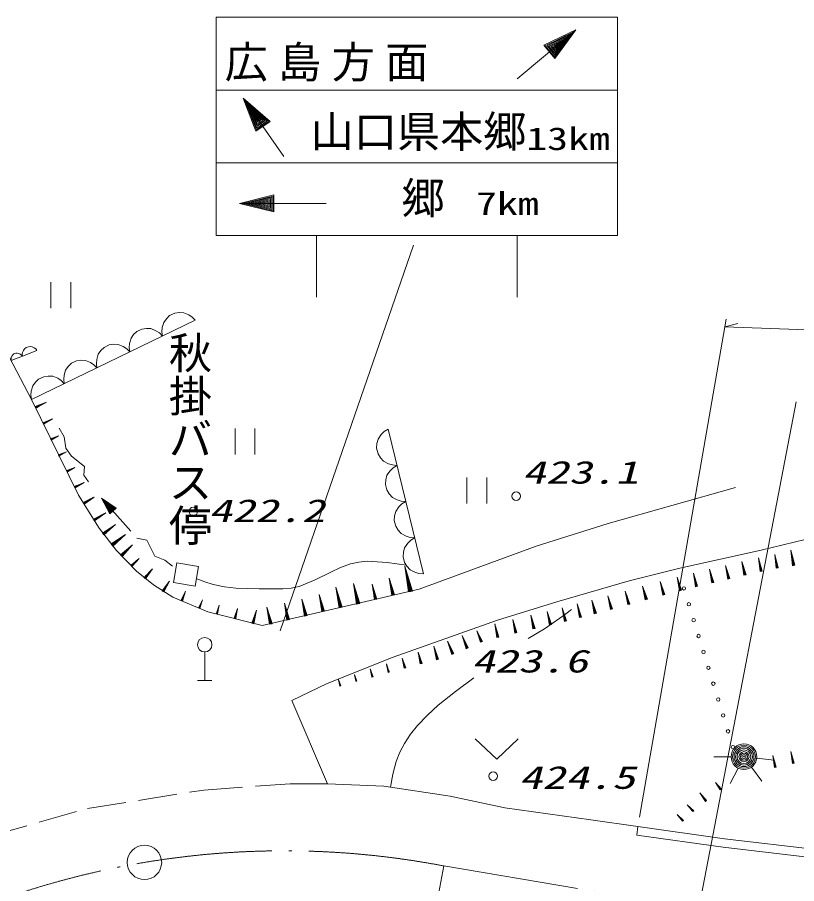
# Model space of a CAD drawing. Units: millimetres, scale not verified. Extents: x -25524 to 614476, y -203743 to 156257.
# Drawn here: x 334572 to 379714, y 64012 to 114211 of the extents above; entities that cross this region are included whole.
import ezdxf
from ezdxf.enums import TextEntityAlignment as Align

# ---------------------------------------------------------------- set-up
doc = ezdxf.new("R2010")
doc.units = ezdxf.units.MM
doc.header["$LTSCALE"] = 1000
doc.linetypes.add('USER1', pattern=[10, 7.868852, -0.983607, 0.163934, -0.983607])
doc.linetypes.add('USER3', pattern=[3, 2.25, -0.75])
for name, color, linetype, lineweight in [('S-BGD', 1, 'Continuous', 13), ('S-BGD-HTXT', 6, 'Continuous', 13), ('S-BMK', 3, 'USER1', 13)]:
    doc.layers.add(name, color=color, linetype=linetype, lineweight=lineweight)
doc.styles.add('@ＭＳ ゴシック', font='')
doc.styles.add('ＭＳ ゴシック', font='')
doc.styles.get('@ＭＳ ゴシック').set_extended_font_data('@MS Gothic')
doc.styles.get('ＭＳ ゴシック').set_extended_font_data('MS Gothic')

# ---------------------------------------------------------------- blocks, each defined once
blk = doc.blocks.new('BUHIN79')
at = {"layer": 'S-BGD'}
blk.add_circle((0, 0), 99.5, dxfattribs=at)
blk = doc.blocks.new('BUHIN365')
at = {"layer": 'S-BGD'}
for p, q in [((109, -470), (-91, 392)), ((-59, 166), (89, -475)), ((-20, 175), (128, -466)), ((75, -478), (-21, -66)), ((9, -293), (53, -483)), ((148, -461), (52, -49)), ((123, -267), (167, -457))]:
    blk.add_line(p, q, dxfattribs=at)
blk.add_lwpolyline([(188, -470), (-113, 487), (37, -505)], close=True, dxfattribs=at)
blk = doc.blocks.new('BUHIN367')
at = {"layer": 'S-BGD'}
for p, q in [((131, -564), (-109, 471)), ((-71, 199), (107, -569)), ((-24, 210), (154, -559)), ((90, -574), (-25, -80)), ((11, -352), (63, -580)), ((177, -553), (63, -59)), ((148, -320), (201, -548))]:
    blk.add_line(p, q, dxfattribs=at)
blk.add_lwpolyline([(226, -564), (-135, 585), (45, -606)], close=True, dxfattribs=at)
blk = doc.blocks.new('BUHIN381')
at = {"layer": 'S-BGD'}
for p, q in [((-269, -109), (-42, 3)), ((89, 57), (-265, -117)), ((-260, -128), (217, 107)), ((100, 36), (-254, -139)), ((-170, -45), (-275, -97)), ((-249, -149), (-22, -37)), ((-139, -108), (-244, -160))]:
    blk.add_line(p, q, dxfattribs=at)
blk.add_lwpolyline([(-249, -174), (269, 132), (-290, -91)], close=True, dxfattribs=at)
blk = doc.blocks.new('BUHIN382')
at = {"layer": 'S-BGD'}
for p, q in [((-224, -91), (-35, 2)), ((74, 48), (-221, -98)), ((-216, -107), (181, 89)), ((83, 30), (-212, -115)), ((-142, -38), (-229, -81)), ((-208, -124), (-18, -31)), ((-116, -90), (-203, -133))]:
    blk.add_line(p, q, dxfattribs=at)
blk.add_lwpolyline([(-207, -145), (224, 110), (-241, -76)], close=True, dxfattribs=at)
blk = doc.blocks.new('BUHIN386')
at = {"layer": 'S-BGD'}
for p, q in [((77, -427), (-64, 356)), ((-46, 152), (59, -431)), ((-10, 158), (95, -424)), ((46, -433), (-21, -59)), ((-5, -264), (26, -437)), ((113, -421), (45, -47)), ((99, -245), (130, -418))]:
    blk.add_line(p, q, dxfattribs=at)
blk.add_lwpolyline([(149, -430), (-80, 443), (11, -455)], close=True, dxfattribs=at)
blk = doc.blocks.new('BUHIN387')
at = {"layer": 'S-BGD'}
for p, q in [((69, -380), (-57, 317)), ((-41, 135), (53, -383)), ((-9, 141), (84, -377)), ((41, -385), (-19, -52)), ((-4, -235), (23, -388)), ((100, -374), (40, -42)), ((88, -218), (116, -371))]:
    blk.add_line(p, q, dxfattribs=at)
blk.add_lwpolyline([(132, -383), (-71, 394), (10, -405)], close=True, dxfattribs=at)
blk = doc.blocks.new('BUHIN388')
at = {"layer": 'S-BGD'}
for p, q in [((91, -375), (-76, 313)), ((-49, 132), (75, -379)), ((-17, 140), (106, -371)), ((64, -382), (-16, -53)), ((9, -234), (46, -386)), ((122, -368), (42, -39)), ((101, -212), (138, -364))]:
    blk.add_line(p, q, dxfattribs=at)
blk.add_lwpolyline([(154, -374), (-94, 389), (34, -403)], close=True, dxfattribs=at)
blk = doc.blocks.new('BUHIN389')
at = {"layer": 'S-BGD'}
for p, q in [((104, -372), (-87, 310)), ((-53, 130), (89, -376)), ((-22, 139), (120, -367)), ((77, -379), (-14, -54)), ((18, -234), (60, -384)), ((135, -363), (44, -38)), ((108, -208), (151, -359))]:
    blk.add_line(p, q, dxfattribs=at)
blk.add_lwpolyline([(168, -368), (-108, 385), (48, -402)], close=True, dxfattribs=at)
blk = doc.blocks.new('BUHIN390')
at = {"layer": 'S-BGD'}
for p, q in [((95, -374), (-80, 312)), ((-50, 132), (80, -378)), ((-19, 140), (111, -370)), ((68, -381), (-15, -53)), ((12, -234), (51, -385)), ((126, -366), (43, -39)), ((103, -211), (142, -362))]:
    blk.add_line(p, q, dxfattribs=at)
blk.add_lwpolyline([(159, -372), (-99, 388), (39, -403)], close=True, dxfattribs=at)
blk = doc.blocks.new('BUHIN391')
at = {"layer": 'S-BGD'}
for p, q in [((85, -377), (-71, 314)), ((-46, 133), (69, -380)), ((-15, 140), (100, -373)), ((57, -383), (-17, -53)), ((6, -234), (40, -387)), ((116, -370), (42, -40)), ((97, -214), (131, -366))]:
    blk.add_line(p, q, dxfattribs=at)
blk.add_lwpolyline([(148, -377), (-88, 390), (27, -404)], close=True, dxfattribs=at)
blk = doc.blocks.new('BUHIN393')
at = {"layer": 'S-BGD'}
for p, q in [((146, -357), (-122, 298)), ((-68, 124), (131, -363)), ((-38, 136), (161, -351)), ((120, -368), (-8, -55)), ((44, -230), (103, -375)), ((176, -345), (48, -32)), ((131, -195), (190, -339))]:
    blk.add_line(p, q, dxfattribs=at)
blk.add_lwpolyline([(209, -347), (-151, 370), (94, -394)], close=True, dxfattribs=at)
blk = doc.blocks.new('BUHIN397')
at = {"layer": 'S-BGD'}
for p, q in [((64, -233), (-53, 194)), ((-33, 82), (54, -235)), ((-13, 87), (73, -230)), ((47, -237), (-9, -34)), ((10, -146), (36, -240)), ((83, -227), (27, -24)), ((67, -131), (93, -225))]:
    blk.add_line(p, q, dxfattribs=at)
blk.add_lwpolyline([(103, -231), (-66, 241), (29, -251)], close=True, dxfattribs=at)
blk = doc.blocks.new('BUHIN398')
at = {"layer": 'S-BGD'}
for p, q in [((51, -186), (-43, 155)), ((-26, 65), (43, -188)), ((-11, 70), (59, -184)), ((38, -190), (-7, -27)), ((8, -117), (29, -192)), ((66, -182), (22, -19)), ((54, -105), (74, -180))]:
    blk.add_line(p, q, dxfattribs=at)
blk.add_lwpolyline([(83, -185), (-53, 193), (23, -201)], close=True, dxfattribs=at)
blk = doc.blocks.new('BUHIN508')
at = {"layer": 'S-BGD'}
for p, q in [((69, -331), (-58, 276)), ((-39, 117), (56, -333)), ((-11, 123), (83, -328)), ((45, -336), (-15, -46)), ((2, -205), (30, -339)), ((97, -325), (36, -35)), ((82, -188), (110, -322))]:
    blk.add_line(p, q, dxfattribs=at)
blk.add_lwpolyline([(125, -331), (-72, 343), (19, -354)], close=True, dxfattribs=at)
blk = doc.blocks.new('BUHIN511')
at = {"layer": 'S-BGD'}
for p, q in [((167, -174), (-139, 146)), ((-68, 56), (159, -181)), ((-53, 70), (174, -168)), ((154, -187), (8, -34)), ((181, -161), (35, -8)), ((79, -124), (146, -194)), ((121, -83), (188, -154))]:
    blk.add_line(p, q, dxfattribs=at)
blk.add_lwpolyline([(201, -154), (-173, 181), (145, -208)], close=True, dxfattribs=at)
blk = doc.blocks.new('BUHIN726')
at = {"layer": 'S-BGD'}
blk.add_lwpolyline([(949, 460), (772, 644), (568, 774), (282, 892), (18, 905), (-239, 868), (-533, 725), (-722, 546), (-875, 331), (-959, 33), (-978, -205), (-949, -460)], dxfattribs=at)
blk = doc.blocks.new('BUHIN727')
at = {"layer": 'S-BGD'}
blk.add_lwpolyline([(-256, 1049), (-478, 911), (-652, 736), (-833, 475), (-902, 213), (-921, -52), (-841, -378), (-703, -605), (-520, -805), (-240, -953), (-6, -1024), (256, -1049)], dxfattribs=at)
blk = doc.blocks.new('BUHIN795')
at = {"layer": 'S-BGD'}
for radius in [746, 660, 574, 484, 398, 292, 202, 116, 22.5]:
    blk.add_circle((0, 0), radius, dxfattribs=at)
blk = doc.blocks.new('BUHIN800')
at = {"layer": 'S-BGD'}
blk.add_lwpolyline([(-1250, 594), (0, -588), (1250, 594)], dxfattribs=at)
blk = doc.blocks.new('BUHIN803')
at = {"layer": 'S-BGD'}
blk.add_circle((0, 0), 249, dxfattribs=at)
blk = doc.blocks.new('BUHIN804')
at = {"layer": 'S-BGD'}
for p, q in [((0, 1644), (0, 0)), ((-425, 0), (419, 0))]:
    blk.add_line(p, q, dxfattribs=at)
blk.add_circle((0, 2062), 419, dxfattribs=at)
blk = doc.blocks.new('BUHIN809')
at = {"layer": 'S-BGD'}
for p, q in [((-578, 750), (-578, -750)), ((574, -750), (574, 750))]:
    blk.add_line(p, q, dxfattribs=at)

msp = doc.modelspace()

# ---------------------------------------------------------------- linework, layer by layer
at = {"layer": 'S-BGD'}
for p, q in [((346096, 101579), (346096, 114211)), ((346096, 114211), (369335, 114211)), ((369335, 114211), (369335, 101579)), ((363516, 110652), (366922, 113490)), ((346096, 110000), (369335, 110000)), ((350016, 106148), (347656, 109536)), ((346096, 105789), (369335, 105789)), ((352460, 103433), (347437, 103433)), ((369335, 101579), (346096, 101579)), ((351906, 101579), (351906, 97990)), ((363526, 101579), (363526, 97990)), ((357516, 101000), (349789, 78658)), ((335391, 92061), (332876, 96863)), ((335391, 92061), (344877, 96661)), ((334864, 94577), (335708, 94911)), ((334208, 94320), (334864, 94577)), ((338117, 86521), (335391, 92061)), ((335638, 91609), (336194, 91882)), ((335743, 91705), (335621, 91645)), ((335627, 91631), (335893, 91761)), ((336045, 91825), (335632, 91621)), ((336057, 91799), (335644, 91596)), ((335651, 91584), (335916, 91714)), ((335779, 91631), (335657, 91571)), ((336991, 90410), (337290, 89900)), ((337290, 89900), (337378, 89249)), ((358096, 81957), (356048, 90348)), ((337378, 89249), (337712, 88792)), ((337712, 88792), (338469, 88194)), ((338469, 88194), (338416, 87684)), ((338416, 87684), (338697, 87297)), ((376170, 86969), (368799, 84880)), ((339313, 84604), (338117, 86521)), ((338430, 86051), (338956, 86379)), ((341142, 84432), (339453, 86349)), ((338524, 86157), (338409, 86085)), ((338417, 86071), (338668, 86228)), ((338813, 86306), (338423, 86063)), ((338828, 86282), (338437, 86039)), ((338445, 86027), (338696, 86183)), ((338568, 86087), (338452, 86015)), ((339461, 85381), (339014, 85103)), ((339023, 85089), (339623, 85464)), ((339477, 85354), (339031, 85075)), ((339131, 85211), (338998, 85128)), ((339008, 85113), (339295, 85292)), ((339040, 85062), (339326, 85241)), ((339180, 85131), (339048, 85048)), ((368799, 84880), (364617, 83569)), ((377665, 83341), (385138, 85143)), ((340315, 83321), (339313, 84604)), ((339666, 84429), (339528, 84321)), ((339540, 84305), (339840, 84539)), ((340015, 84659), (339548, 84295)), ((339560, 84280), (340187, 84771)), ((340037, 84630), (339571, 84266)), ((339582, 84252), (339881, 84486)), ((339731, 84346), (339593, 84238)), ((340049, 83673), (340382, 83933)), ((340576, 84066), (340058, 83662)), ((340070, 83646), (340768, 84190)), ((340601, 84035), (340082, 83630)), ((340095, 83614), (340428, 83874)), ((341493, 84027), (342074, 83922)), ((342074, 83922), (342531, 82990)), ((340188, 83811), (340035, 83691)), ((340261, 83719), (340107, 83599)), ((341025, 83457), (340601, 83044)), ((340614, 83031), (341185, 83587)), ((341050, 83431), (340626, 83018)), ((364617, 83569), (357856, 81071)), ((372948, 82297), (377665, 83341)), ((341476, 82129), (340315, 83321)), ((340704, 83190), (340578, 83068)), ((340592, 83053), (340864, 83319)), ((340639, 83005), (340911, 83270)), ((340777, 83115), (340652, 82992)), ((342531, 82990), (343111, 82761)), ((341265, 82552), (341181, 82471)), ((341191, 82461), (341372, 82638)), ((341480, 82730), (341197, 82454)), ((341205, 82446), (341586, 82816)), ((341496, 82712), (341214, 82437)), ((341222, 82429), (341404, 82605)), ((341314, 82502), (341230, 82420)), ((343111, 82761), (343568, 82410)), ((343815, 82603), (343622, 81463)), ((345063, 82392), (343815, 82603)), ((344871, 81252), (345063, 82392)), ((342455, 81331), (341476, 82129)), ((342020, 81860), (341933, 81755)), ((341946, 81745), (342132, 81974)), ((342244, 82095), (341954, 81738)), ((341965, 81729), (342356, 82209)), ((342266, 82077), (341975, 81720)), ((341986, 81712), (342173, 81941)), ((357346, 80969), (357047, 82262)), ((357094, 81923), (357317, 80962)), ((357153, 81936), (357375, 80976)), ((370019, 81559), (372948, 82297)), ((342083, 81809), (341997, 81703)), ((343578, 80606), (342455, 81331)), ((343252, 81359), (343002, 80973)), ((343014, 80965), (343350, 81485)), ((343275, 81344), (343026, 80957)), ((343622, 81463), (344871, 81252)), ((357295, 80957), (357152, 81574)), ((357404, 80982), (357262, 81600)), ((365824, 80351), (370019, 81559)), ((343054, 81101), (342980, 80987)), ((342994, 80978), (343154, 81227)), ((343038, 80950), (343198, 81198)), ((343123, 81057), (343049, 80942)), ((344091, 80408), (344292, 80900)), ((357856, 81071), (348744, 78962)), ((355320, 80504), (355141, 81280)), ((355169, 81076), (355303, 80500)), ((355204, 81084), (355338, 80508)), ((355290, 80497), (355204, 80867)), ((355355, 80512), (355270, 80882)), ((357196, 81234), (357262, 80949)), ((357368, 81274), (357434, 80989)), ((345609, 79772), (343578, 80606)), ((344103, 80530), (344059, 80422)), ((344071, 80416), (344167, 80651)), ((344229, 80778), (344079, 80413)), ((344252, 80769), (344102, 80404)), ((344113, 80399), (344209, 80634)), ((344168, 80503), (344124, 80395)), ((345108, 79996), (345276, 80406)), ((355230, 80663), (355270, 80492)), ((355333, 80687), (355373, 80516)), ((362384, 79287), (365824, 80351)), ((345118, 80097), (345081, 80007)), ((345091, 80003), (345172, 80198)), ((345223, 80304), (345098, 80000)), ((345242, 80297), (345117, 79993)), ((345126, 79989), (345206, 80184)), ((345172, 80075), (345135, 79985)), ((346123, 79674), (346175, 79878)), ((346212, 79990), (346130, 79672)), ((346140, 79669), (346250, 80098)), ((346231, 79985), (346149, 79667)), ((346159, 79664), (346212, 79869)), ((347183, 79393), (347316, 79907)), ((348744, 78962), (345609, 79772)), ((346136, 79771), (346112, 79676)), ((346193, 79756), (346169, 79662)), ((347179, 79515), (347149, 79401)), ((347162, 79398), (347226, 79643)), ((347270, 79778), (347171, 79396)), ((347293, 79772), (347194, 79390)), ((347206, 79387), (347269, 79632)), ((347247, 79497), (347218, 79384)), ((348196, 79110), (348280, 79437)), ((348339, 79617), (348207, 79107)), ((348223, 79103), (348400, 79789)), ((348370, 79608), (348238, 79099)), ((348254, 79095), (348338, 79422)), ((348217, 79266), (348178, 79115)), ((348308, 79242), (348269, 79091)), ((356343, 77137), (362384, 79287)), ((361453, 78030), (361219, 78604)), ((361266, 78451), (361440, 78025)), ((361292, 78461), (361466, 78035)), ((361479, 78041), (361367, 78314)), ((361431, 78021), (361319, 78295)), ((361365, 78141), (361416, 78015)), ((361441, 78172), (361492, 78046)), ((357963, 76769), (357799, 77366)), ((358904, 77020), (358716, 77703)), ((358749, 77523), (358888, 77016)), ((358780, 77532), (358919, 77024)), ((358877, 77013), (358787, 77339)), ((358935, 77029), (358845, 77355)), ((352526, 75608), (356343, 77137)), ((357022, 76517), (356882, 77029)), ((356906, 76895), (357011, 76514)), ((356930, 76901), (357034, 76521)), ((357828, 77209), (357950, 76765)), ((357855, 77216), (357977, 76772)), ((357939, 76762), (357861, 77047)), ((357888, 76890), (357924, 76758)), ((357990, 76776), (357912, 77061)), ((357967, 76911), (358004, 76780)), ((358818, 77158), (358859, 77008)), ((358909, 77183), (358950, 77033)), ((357002, 76512), (356935, 76756)), ((356958, 76621), (356989, 76508)), ((357046, 76524), (356979, 76768)), ((357026, 76640), (357057, 76527)), ((350469, 74635), (352526, 75608)), ((352531, 69802), (350469, 74635)), ((375912, 71367), (374912, 71361)), ((377408, 71289), (378402, 71178)), ((376322, 70703), (375868, 69812)), ((377105, 70766), (377695, 69959)), ((352531, 69802), (355802, 69658)), ((375304, 69488), (375037, 69840)), ((355802, 69658), (359634, 69091)), ((375098, 69744), (375296, 69482)), ((375114, 69756), (375312, 69494)), ((375290, 69477), (375163, 69645)), ((375320, 69500), (375192, 69668)), ((375222, 69548), (375281, 69470)), ((375269, 69583), (375328, 69506)), ((359634, 69091), (362809, 68411)), ((374454, 68815), (374134, 69238)), ((374207, 69122), (374445, 68808)), ((374226, 69136), (374464, 68822)), ((374438, 68802), (374285, 69004)), ((374474, 68829), (374320, 69031)), ((374356, 68887), (374427, 68794)), ((374412, 68930), (374483, 68837)), ((362809, 68411), (367797, 67708)), ((367797, 67708), (370517, 67323)), ((370448, 66828), (370517, 67323)), ((370517, 67323), (375529, 66620)), ((370448, 66828), (375465, 66124)), ((375529, 66620), (384740, 65531)), ((375465, 66124), (384690, 65034))]:
    msp.add_line(p, q, dxfattribs=at)
at = {"layer": 'S-BGD', "linetype": 'USER3'}
for p, q in [((345370, 69436), (350374, 69802)), ((350374, 69802), (352531, 69802)), ((338627, 68368), (345370, 69436)), ((332951, 66751), (338627, 68368))]:
    msp.add_line(p, q, dxfattribs=at)
at = {"layer": 'S-BGD'}
for points in [[(366922, 113490), (365065, 112594), (365705, 111826)], [(366607, 113228), (365705, 112021), (365257, 112559)], [(366453, 113100), (365715, 112127), (365363, 112549)], [(366295, 112969), (365724, 112232), (365468, 112540)], [(366142, 112840), (365734, 112338), (365574, 112530)], [(347656, 109536), (348388, 107609), (349209, 108181)], [(347890, 109200), (349015, 108198), (348440, 107798)], [(348004, 109036), (348910, 108216), (348459, 107902)], [(348121, 108867), (348806, 108235), (348477, 108006)], [(348236, 108703), (348701, 108254), (348496, 108111)], [(347437, 103433), (349437, 102933), (349437, 103933)], [(347847, 103433), (349312, 103783), (349312, 103083)], [(348047, 103433), (349237, 103708), (349237, 103158)], [(348252, 103433), (349162, 103633), (349162, 103233)], [(348452, 103433), (349087, 103558), (349087, 103308)], [(335651, 91555), (336255, 91912), (335603, 91652)], [(338448, 85998), (339013, 86415), (338391, 86090)], [(339453, 86349), (339927, 85433), (340302, 85763)], [(339589, 86195), (340204, 85761), (339942, 85529)], [(339655, 86120), (340151, 85764), (339945, 85582)], [(339723, 86043), (340099, 85768), (339948, 85635)], [(339789, 85968), (340046, 85771), (339952, 85688)], [(339044, 85029), (339690, 85505), (338978, 85134)], [(339590, 84216), (340256, 84825), (339504, 84326)], [(340104, 83574), (340845, 84251), (340009, 83696)], [(340651, 82970), (341247, 83648), (340554, 83070)], [(341230, 82405), (341628, 82857), (341165, 82472)], [(357465, 80970), (357014, 82405), (357239, 80917)], [(341999, 81685), (342399, 82262), (341915, 81754)], [(343053, 80925), (343387, 81543), (342962, 80984)], [(355392, 80504), (355121, 81365), (355256, 80473)], [(344130, 80381), (344314, 80954), (344044, 80416)], [(345140, 79974), (345294, 80451), (345068, 80003)], [(346175, 79651), (346262, 80145), (346100, 79671)], [(347225, 79371), (347330, 79963), (347135, 79394)], [(348279, 79074), (348419, 79864), (348159, 79105)], [(361508, 78039), (361193, 78667), (361408, 77998)], [(358019, 76771), (357781, 77432), (357914, 76743)], [(358967, 77023), (358696, 77778), (358848, 76990)], [(357070, 76520), (356867, 77086), (356980, 76495)], [(375340, 69504), (375007, 69879), (375278, 69457)], [(374498, 68834), (374098, 69285), (374424, 68778)]]:
    msp.add_lwpolyline(points, close=True, dxfattribs=at)
for points in [[(366764, 113359), (365696, 111915), (365151, 112568), (366760, 113356)], [(365712, 112482), (365984, 112709), (365744, 112444), (365680, 112520), (365984, 112709)], [(347773, 109368), (349119, 108179), (348421, 107693), (347776, 109364)], [(348556, 108244), (348353, 108535), (348597, 108272), (348515, 108215), (348353, 108535)], [(347642, 103433), (349387, 103858), (349387, 103008), (347647, 103433)], [(349012, 103433), (348657, 103433), (349012, 103483), (349012, 103383), (348657, 103433)], [(335708, 94911), (335638, 94996), (335554, 95058), (335435, 95119), (335322, 95132), (335211, 95125), (335080, 95073), (334993, 95002), (334920, 94915), (334875, 94789), (334859, 94688), (334864, 94577)], [(334864, 94577), (334809, 94643), (334745, 94691), (334653, 94738), (334565, 94749), (334479, 94744), (334377, 94704), (334310, 94649), (334253, 94581), (334218, 94484), (334205, 94405), (334208, 94320)], [(339521, 86272), (340257, 85757), (339938, 85477), (339523, 86270)], [(339974, 85758), (339857, 85891), (339993, 85774), (339955, 85741), (339857, 85891)], [(357121, 82474), (355988, 82613), (354844, 82692), (354356, 82647), (353876, 82542), (353297, 82332), (352729, 82061), (351827, 81616), (350897, 81227), (350431, 81130), (349942, 81091), (348584, 81087), (347227, 81143), (346569, 81216), (345913, 81351), (345438, 81501), (344972, 81679)], [(364170, 78219), (365100, 78777), (365999, 79387), (366336, 79638), (366678, 79898)], [(356190, 69601), (356327, 70364), (356519, 71098), (356729, 71629), (356994, 72133), (357347, 72667), (357760, 73182), (358328, 73778), (358954, 74346), (359958, 75153), (361018, 75941)]]:
    msp.add_lwpolyline(points, dxfattribs=at)
at = {"layer": 'S-BGD-HTXT'}
for p, q in [((370612, 67866), (375630, 96730)), ((375552, 96281), (376310, 96469)), ((375552, 96281), (400199, 95377)), ((379690, 91935), (374045, 62549)), ((353618, 34754), (359267, 65041))]:
    msp.add_line(p, q, dxfattribs=at)
at = {"layer": 'S-BMK'}
msp.add_line((359267, 65041), (374045, 62549), dxfattribs=at)
at = {"layer": 'S-BMK', "linetype": 'Continuous'}
msp.add_circle((341937, 65243), 995, dxfattribs=at)
at = {"layer": 'S-BMK'}
msp.add_arc((350037, 16828), 49089, 79.1621, 109.5277, dxfattribs=at)

# ---------------------------------------------------------------- block references
for name, p in [('BUHIN809', (337097, 98112)), ('BUHIN726', (343928, 96201)), ('BUHIN726', (342031, 95281)), ('BUHIN726', (340134, 94361)), ('BUHIN726', (338237, 93441)), ('BUHIN726', (336340, 92521)), ('BUHIN381', (336338, 90806)), ('BUHIN809', (347762, 89639)), ('BUHIN382', (336736, 89855)), ('BUHIN727', (356304, 89299)), ('BUHIN382', (337189, 88932)), ('BUHIN382', (337680, 88026)), ('BUHIN727', (356816, 87201)), ('BUHIN809', (361192, 86794)), ('BUHIN381', (338170, 87121)), ('BUHIN803', (363472, 86470)), ('BUHIN727', (357328, 85104)), ('BUHIN803', (344765, 85582)), ('BUHIN727', (357840, 83006)), ('BUHIN386', (379453, 82891)), ('BUHIN387', (377582, 82501)), ('BUHIN387', (378517, 82696)), ('BUHIN388', (375692, 82064)), ('BUHIN388', (376625, 82287)), ('BUHIN388', (373824, 81618)), ('BUHIN388', (374758, 81841)), ('BUHIN367', (354181, 80818)), ('BUHIN365', (356221, 81219)), ('BUHIN389', (371909, 81132)), ('BUHIN388', (372892, 81391)), ('BUHIN367', (353164, 80604)), ('BUHIN389', (369890, 80582)), ('BUHIN389', (370899, 80857)), ('BUHIN79', (373181, 81122)), ('BUHIN365', (351166, 80017)), ('BUHIN365', (352172, 80280)), ('BUHIN390', (367954, 80059)), ('BUHIN389', (368881, 80307)), ('BUHIN365', (349142, 79545)), ('BUHIN365', (350153, 79788)), ('BUHIN390', (366223, 79614)), ('BUHIN390', (367089, 79835)), ('BUHIN79', (373465, 80202)), ('BUHIN391', (363362, 78938)), ('BUHIN391', (364409, 79179)), ('BUHIN390', (365355, 79402)), ('BUHIN79', (373749, 79282)), ('BUHIN391', (362319, 78680)), ('BUHIN393', (360484, 78016)), ('BUHIN79', (374033, 78362)), ('BUHIN804', (345424, 75794)), ('BUHIN393', (359641, 77688)), ('BUHIN79', (374317, 77442)), ('BUHIN397', (355084, 76224)), ('BUHIN397', (356015, 76508)), ('BUHIN79', (374601, 76522)), ('BUHIN398', (353221, 75655)), ('BUHIN398', (354152, 75940)), ('BUHIN79', (374886, 75602)), ('BUHIN79', (375170, 74682)), ('BUHIN79', (375454, 73761)), ('BUHIN79', (375738, 72841)), ('BUHIN800', (362340, 71818)), ('BUHIN795', (376662, 71371)), ('BUHIN79', (376022, 71921)), ('BUHIN508', (378405, 71099)), ('BUHIN508', (379447, 71327)), ('BUHIN803', (362140, 70240)), ('BUHIN511', (373548, 68396)), ('BUHIN511', (372956, 67836))]:
    msp.add_blockref(name, p)

# ---------------------------------------------------------------- texts
at = {"layer": 'S-BGD', "style": 'ＭＳ ゴシック'}
for s, p in [('山口県本郷', (351557, 106124)), ('郷', (356825, 102267))]:
    msp.add_text(s, height=1833, dxfattribs=at).set_placement(p, align=Align.BOTTOM_LEFT)
at = {"layer": 'S-BGD', "style": 'ＭＳ ゴシック', "width": 1.35}
for s, p in [('13km', (364050, 106124)), ('7km', (361138, 102367))]:
    msp.add_text(s, height=1320, dxfattribs=at).set_placement(p, align=Align.BOTTOM_LEFT)
at = {"layer": 'S-BGD', "style": '@ＭＳ ゴシック'}
msp.add_text('秋掛バス停', height=1833, rotation=270, dxfattribs=at).set_placement((343097, 96043), align=Align.BOTTOM_LEFT)
at = {"layer": 'S-BGD', "style": 'ＭＳ ゴシック', "oblique": 15, "width": 1.5}
for s, p in [('423.1', (363829, 86793)), ('422.2', (345661, 84573)), ('423.6', (360888, 75852)), ('424.5', (363633, 69110))]:
    msp.add_text(s, height=1320, dxfattribs=at).set_placement(p, align=Align.BOTTOM_LEFT)
at = {"layer": 'S-BGD', "insert": (346582, 110486), "char_height": 1833, "attachment_point": 7, "style": 'ＭＳ ゴシック'}
msp.add_mtext('\\T1.24;広島方面', dxfattribs=at)

doc.saveas('drawing.dxf')
